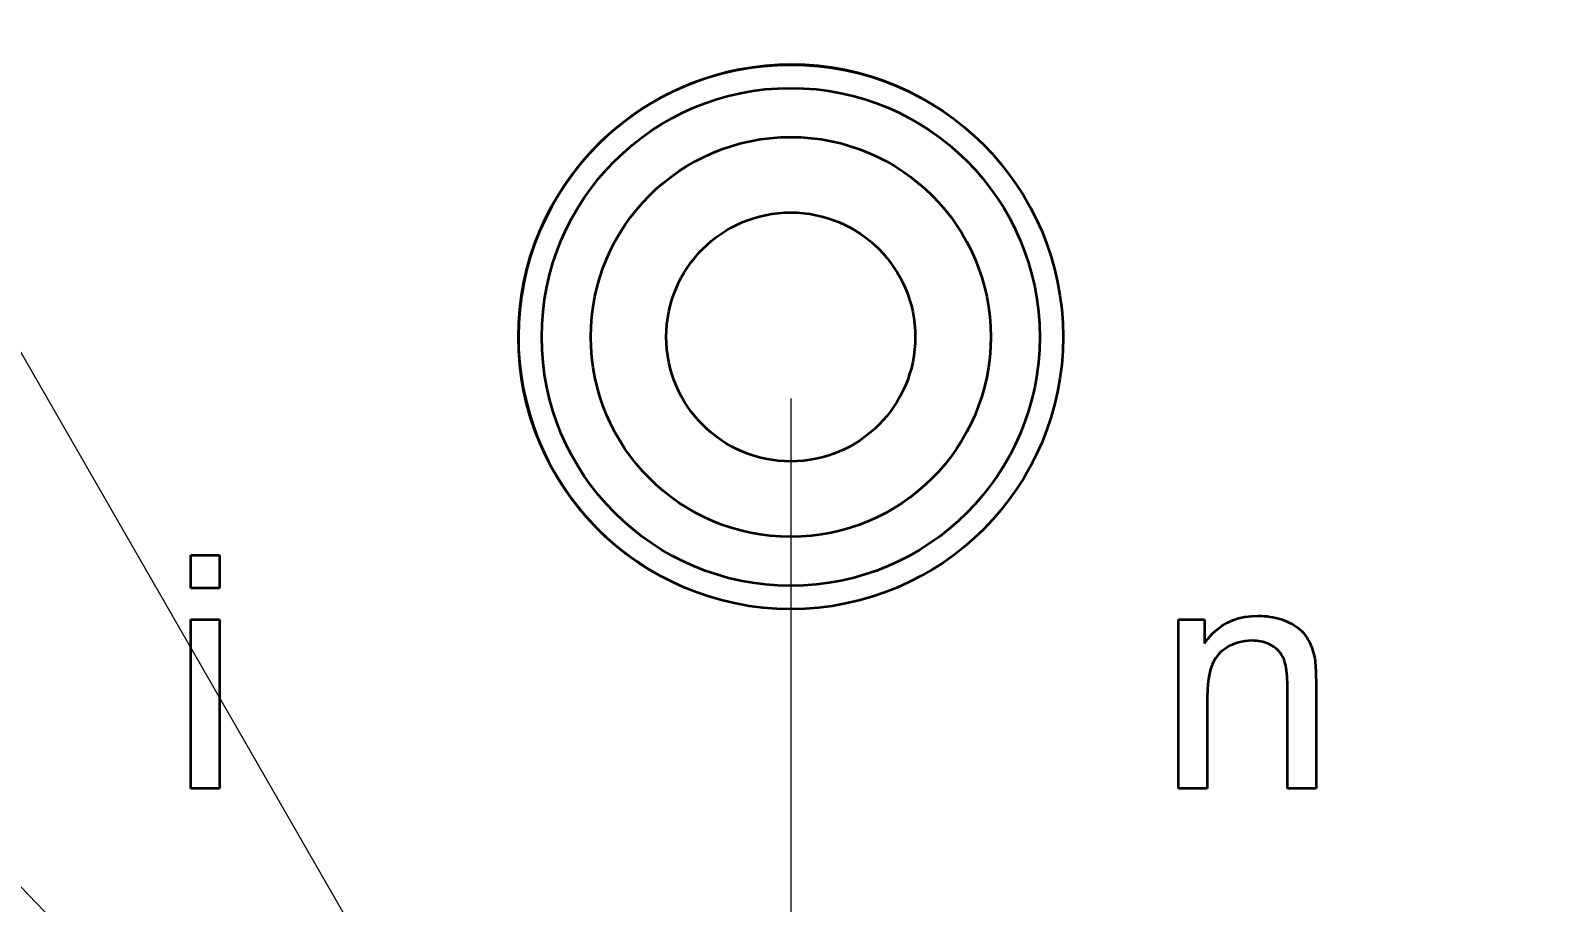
# Model space of a CAD drawing. Extents: x 23 to 417, y 3 to 294.
# Drawn here: x 382.684 to 387.589, y 214.514 to 217.316 of the extents above; entities that cross this region are included whole.
import ezdxf
from ezdxf.enums import TextEntityAlignment as Align

# ---------------------------------------------------------------- set-up
doc = ezdxf.new("R2010")
doc.units = 0
doc.linetypes.add('DASHDOT', pattern=[18.5, 12, -3, 0.5, -3])
doc.layers.get('0').update_dxf_attribs({"lineweight": 13})
doc.styles.get("Standard").update_dxf_attribs({"font": 'isocp.shx'})
doc.dimstyles.get("Standard").update_dxf_attribs({"dimtxt": 2.5, "dimasz": 2.5, "dimexe": 1.25, "dimexo": 0.625, "dimtad": 1, "dimtxsty": 'Standard', "dimcen": 2.5, "dimadec": 0, "dimazin": 0, "dimtfac": 1, "dimtmove": 0, "dimatfit": 0, "dimfxl": 0, "dimarcsym": 0})

# ---------------------------------------------------------------- blocks, each defined once
blk = doc.blocks.new('*D215')
at = {"color": 7, "lineweight": 13}
blk.add_line((369.2633, 239.5531), (395.349, 194.2124), dxfattribs=at)
for points in [[(376.3151, 228.3342), (374.903, 229.7505), (375.4177, 227.8179)], [(393.937, 195.6288), (395.349, 194.2124), (394.8343, 196.145)]]:
    blk.add_lwpolyline(points, dxfattribs=at)
for s, width, p, p2 in [('%%c', 1.333334, (370.1301, 240.0518), (371.3768, 237.8848)), ('82', 1.338786, (371.8755, 237.0181), (374.0621, 233.2175))]:
    blk.add_text(s, height=2.5, rotation=299.9129, dxfattribs=dict(at, width=width)).set_placement(p, p2, align=Align.FIT)
blk = doc.blocks.new('*D216')
at = {"color": 7, "lineweight": 13}
blk.add_line((363.2339, 234.8367), (397.923, 198.6215), dxfattribs=at)
for points in [[(374.0392, 224.3044), (372.3291, 225.3414), (373.2916, 223.5883)], [(396.2128, 199.6586), (397.923, 198.6215), (396.9605, 200.3747)]]:
    blk.add_lwpolyline(points, dxfattribs=at)
for s, width, p, p2 in [('%%c', 1.333334, (363.9561, 235.5285), (365.6854, 233.7231)), ('74', 1.299177, (366.3771, 233.0009), (369.4101, 229.8344))]:
    blk.add_text(s, height=2.5, rotation=313.7669, dxfattribs=dict(at, width=width)).set_placement(p, p2, align=Align.FIT)
blk = doc.blocks.new('BLOCK4528')
at = {"color": 7, "linetype": 'DASHDOT', "lineweight": 13}
blk.add_line((0, 63.8036), (0, -63.8036), dxfattribs=at)
blk = doc.blocks.new('BLOCK4529')
at = {"color": 7, "lineweight": 35, "ltscale": 0.005295}
for p, q in [((-3.8545, 7.0844), (-3.8545, 7.2962)), ((-3.6704, 7.2962), (-3.6704, 7.0844))]:
    blk.add_line(p, q, dxfattribs=at)
at = {"color": 7, "lineweight": 35, "ltscale": 0.004604}
for p, q in [((-3.8545, 7.2962), (-3.6704, 7.2962)), ((-3.6704, 7.0844), (-3.8545, 7.0844)), ((-3.8545, 6.8828), (-3.6704, 6.8828)), ((-3.6704, 5.7962), (-3.8545, 5.7962)), ((2.6764, 5.7962), (2.4922, 5.7962)), ((3.3752, 5.7962), (3.1911, 5.7962))]:
    blk.add_line(p, q, dxfattribs=at)
at = {"color": 7, "lineweight": 35, "ltscale": 0.027166}
for p, q in [((-3.8545, 5.7962), (-3.8545, 6.8828)), ((-3.6704, 6.8828), (-3.6704, 5.7962)), ((2.4922, 5.7962), (2.4922, 6.8828))]:
    blk.add_line(p, q, dxfattribs=at)
at = {"color": 7, "lineweight": 35, "ltscale": 0.004144}
blk.add_line((2.4922, 6.8828), (2.658, 6.8828), dxfattribs=at)
at = {"color": 7, "lineweight": 35, "ltscale": 0.003862}
blk.add_line((2.658, 6.8828), (2.658, 6.7283), dxfattribs=at)
at = {"color": 7, "lineweight": 35, "ltscale": 0.000977943}
blk.add_line((2.8043, 6.8626), (2.8399, 6.8787), dxfattribs=at)
at = {"color": 7, "lineweight": 35, "ltscale": 0.000995193}
blk.add_line((2.8399, 6.8787), (2.8777, 6.8913), dxfattribs=at)
at = {"color": 7, "lineweight": 35, "ltscale": 0.001022}
blk.add_line((2.8777, 6.8913), (2.9176, 6.9002), dxfattribs=at)
at = {"color": 7, "lineweight": 35, "ltscale": 0.001059}
blk.add_line((2.9176, 6.9002), (2.9597, 6.9056), dxfattribs=at)
at = {"color": 7, "lineweight": 35, "ltscale": 0.001105}
blk.add_line((2.9597, 6.9056), (3.0038, 6.9074), dxfattribs=at)
at = {"color": 7, "lineweight": 35, "ltscale": 0.000487204}
blk.add_line((3.0038, 6.9074), (3.0233, 6.907), dxfattribs=at)
at = {"color": 7, "lineweight": 35, "ltscale": 0.000479893}
blk.add_line((3.0233, 6.907), (3.0425, 6.906), dxfattribs=at)
at = {"color": 7, "lineweight": 35, "ltscale": 0.000473139}
blk.add_line((3.0425, 6.906), (3.0613, 6.9042), dxfattribs=at)
at = {"color": 7, "lineweight": 35, "ltscale": 0.000467599}
blk.add_line((3.0613, 6.9042), (3.0799, 6.9017), dxfattribs=at)
at = {"color": 7, "lineweight": 35, "ltscale": 0.000462404}
blk.add_line((3.0799, 6.9017), (3.0981, 6.8986), dxfattribs=at)
at = {"color": 7, "lineweight": 35, "ltscale": 0.000457817}
blk.add_line((3.0981, 6.8986), (3.116, 6.8947), dxfattribs=at)
at = {"color": 7, "lineweight": 35, "ltscale": 0.000454567}
blk.add_line((3.116, 6.8947), (3.1336, 6.8901), dxfattribs=at)
at = {"color": 7, "lineweight": 35, "ltscale": 0.000451301}
blk.add_line((3.1336, 6.8901), (3.1508, 6.8848), dxfattribs=at)
at = {"color": 7, "lineweight": 35, "ltscale": 0.000449561}
blk.add_line((3.1508, 6.8848), (3.1678, 6.8788), dxfattribs=at)
at = {"color": 7, "lineweight": 35, "ltscale": 0.000448401}
blk.add_line((3.1678, 6.8788), (3.1844, 6.8721), dxfattribs=at)
at = {"color": 7, "lineweight": 35, "ltscale": 0.000440622}
blk.add_line((3.1844, 6.8721), (3.2005, 6.8648), dxfattribs=at)
at = {"color": 7, "lineweight": 35, "ltscale": 0.001019}
blk.add_line((2.683, 6.7624), (2.7101, 6.7928), dxfattribs=at)
at = {"color": 7, "lineweight": 35, "ltscale": 0.000993257}
blk.add_line((2.7101, 6.7928), (2.7394, 6.8197), dxfattribs=at)
at = {"color": 7, "lineweight": 35, "ltscale": 0.000976825}
blk.add_line((2.7394, 6.8197), (2.7708, 6.8429), dxfattribs=at)
at = {"color": 7, "lineweight": 35, "ltscale": 0.00097206}
blk.add_line((2.7708, 6.8429), (2.8043, 6.8626), dxfattribs=at)
at = {"color": 7, "lineweight": 35, "ltscale": 0.000426839}
blk.add_line((3.2005, 6.8648), (3.2157, 6.8571), dxfattribs=at)
at = {"color": 7, "lineweight": 35, "ltscale": 0.000413928}
blk.add_line((3.2157, 6.8571), (3.2301, 6.8489), dxfattribs=at)
at = {"color": 7, "lineweight": 35, "ltscale": 0.000401732}
blk.add_line((3.2301, 6.8489), (3.2437, 6.8403), dxfattribs=at)
at = {"color": 7, "lineweight": 35, "ltscale": 0.000390686}
blk.add_line((3.2437, 6.8403), (3.2564, 6.8313), dxfattribs=at)
at = {"color": 7, "lineweight": 35, "ltscale": 0.000380617}
blk.add_line((3.2564, 6.8313), (3.2683, 6.8218), dxfattribs=at)
at = {"color": 7, "lineweight": 35, "ltscale": 0.000371726}
blk.add_line((3.2683, 6.8218), (3.2794, 6.8119), dxfattribs=at)
at = {"color": 7, "lineweight": 35, "ltscale": 0.000364694}
blk.add_line((3.2794, 6.8119), (3.2897, 6.8015), dxfattribs=at)
at = {"color": 7, "lineweight": 35, "ltscale": 0.000358495}
blk.add_line((3.2897, 6.8015), (3.2991, 6.7907), dxfattribs=at)
at = {"color": 7, "lineweight": 35, "ltscale": 0.000353501}
blk.add_line((3.2991, 6.7907), (3.3077, 6.7795), dxfattribs=at)
at = {"color": 7, "lineweight": 35, "ltscale": 0.000352852}
blk.add_line((3.3077, 6.7795), (3.3156, 6.7678), dxfattribs=at)
at = {"color": 7, "lineweight": 35, "ltscale": 0.001056}
blk.add_line((2.658, 6.7283), (2.683, 6.7624), dxfattribs=at)
at = {"color": 7, "lineweight": 35, "ltscale": 0.000574808}
blk.add_line((2.7618, 6.6731), (2.7456, 6.6568), dxfattribs=at)
at = {"color": 7, "lineweight": 35, "ltscale": 0.000561523}
blk.add_line((2.7792, 6.6873), (2.7618, 6.6731), dxfattribs=at)
at = {"color": 7, "lineweight": 35, "ltscale": 0.000551703}
blk.add_line((2.7973, 6.7), (2.7792, 6.6873), dxfattribs=at)
at = {"color": 7, "lineweight": 35, "ltscale": 0.000544765}
blk.add_line((2.816, 6.7112), (2.7973, 6.7), dxfattribs=at)
at = {"color": 7, "lineweight": 35, "ltscale": 0.000541308}
blk.add_line((2.8353, 6.7209), (2.816, 6.7112), dxfattribs=at)
at = {"color": 7, "lineweight": 35, "ltscale": 0.000540224}
blk.add_line((2.8553, 6.7291), (2.8353, 6.7209), dxfattribs=at)
at = {"color": 7, "lineweight": 35, "ltscale": 0.000542492}
blk.add_line((2.876, 6.7358), (2.8553, 6.7291), dxfattribs=at)
at = {"color": 7, "lineweight": 35, "ltscale": 0.000547912}
blk.add_line((2.8972, 6.741), (2.876, 6.7358), dxfattribs=at)
at = {"color": 7, "lineweight": 35, "ltscale": 0.000555714}
blk.add_line((2.9192, 6.7448), (2.8972, 6.741), dxfattribs=at)
at = {"color": 7, "lineweight": 35, "ltscale": 0.00056698}
blk.add_line((2.9417, 6.747), (2.9192, 6.7448), dxfattribs=at)
at = {"color": 7, "lineweight": 35, "ltscale": 0.000580501}
blk.add_line((2.9649, 6.7478), (2.9417, 6.747), dxfattribs=at)
at = {"color": 7, "lineweight": 35, "ltscale": 0.000364022}
blk.add_line((2.9795, 6.7474), (2.9649, 6.7478), dxfattribs=at)
at = {"color": 7, "lineweight": 35, "ltscale": 0.000354866}
blk.add_line((2.9937, 6.7464), (2.9795, 6.7474), dxfattribs=at)
at = {"color": 7, "lineweight": 35, "ltscale": 0.00034735}
blk.add_line((3.0074, 6.7448), (2.9937, 6.7464), dxfattribs=at)
at = {"color": 7, "lineweight": 35, "ltscale": 0.000339994}
blk.add_line((3.0208, 6.7424), (3.0074, 6.7448), dxfattribs=at)
at = {"color": 7, "lineweight": 35, "ltscale": 0.000334246}
blk.add_line((3.0339, 6.7395), (3.0208, 6.7424), dxfattribs=at)
at = {"color": 7, "lineweight": 35, "ltscale": 0.000329211}
blk.add_line((3.0465, 6.7358), (3.0339, 6.7395), dxfattribs=at)
at = {"color": 7, "lineweight": 35, "ltscale": 0.000325497}
blk.add_line((3.0588, 6.7315), (3.0465, 6.7358), dxfattribs=at)
at = {"color": 7, "lineweight": 35, "ltscale": 0.000322297}
blk.add_line((3.0707, 6.7265), (3.0588, 6.7315), dxfattribs=at)
at = {"color": 7, "lineweight": 35, "ltscale": 0.000320729}
blk.add_line((3.0822, 6.7208), (3.0707, 6.7265), dxfattribs=at)
at = {"color": 7, "lineweight": 35, "ltscale": 0.000320138}
blk.add_line((3.0934, 6.7145), (3.0822, 6.7208), dxfattribs=at)
at = {"color": 7, "lineweight": 35, "ltscale": 0.000316359}
blk.add_line((3.104, 6.7076), (3.0934, 6.7145), dxfattribs=at)
at = {"color": 7, "lineweight": 35, "ltscale": 0.000308867}
blk.add_line((3.1139, 6.7003), (3.104, 6.7076), dxfattribs=at)
at = {"color": 7, "lineweight": 35, "ltscale": 0.000302738}
blk.add_line((3.1232, 6.6925), (3.1139, 6.7003), dxfattribs=at)
at = {"color": 7, "lineweight": 35, "ltscale": 0.000297863}
blk.add_line((3.1318, 6.6843), (3.1232, 6.6925), dxfattribs=at)
at = {"color": 7, "lineweight": 35, "ltscale": 0.000294277}
blk.add_line((3.1398, 6.6756), (3.1318, 6.6843), dxfattribs=at)
at = {"color": 7, "lineweight": 35, "ltscale": 0.000292093}
blk.add_line((3.1471, 6.6665), (3.1398, 6.6756), dxfattribs=at)
at = {"color": 7, "lineweight": 35, "ltscale": 0.000355716}
blk.add_line((3.3156, 6.7678), (3.3231, 6.7557), dxfattribs=at)
at = {"color": 7, "lineweight": 35, "ltscale": 0.000358264}
blk.add_line((3.3231, 6.7557), (3.3301, 6.7432), dxfattribs=at)
at = {"color": 7, "lineweight": 35, "ltscale": 0.000362177}
blk.add_line((3.3301, 6.7432), (3.3365, 6.7302), dxfattribs=at)
at = {"color": 7, "lineweight": 35, "ltscale": 0.000366455}
blk.add_line((3.3365, 6.7302), (3.3425, 6.7168), dxfattribs=at)
at = {"color": 7, "lineweight": 35, "ltscale": 0.000371745}
blk.add_line((3.3425, 6.7168), (3.348, 6.703), dxfattribs=at)
at = {"color": 7, "lineweight": 35, "ltscale": 0.000377632}
blk.add_line((3.348, 6.703), (3.353, 6.6887), dxfattribs=at)
at = {"color": 7, "lineweight": 35, "ltscale": 0.000384198}
blk.add_line((3.353, 6.6887), (3.3575, 6.6741), dxfattribs=at)
at = {"color": 7, "lineweight": 35, "ltscale": 0.000390749}
blk.add_line((3.3575, 6.6741), (3.3615, 6.6589), dxfattribs=at)
at = {"color": 7, "lineweight": 35, "ltscale": 0.000714564}
blk.add_line((2.7072, 6.5919), (2.6978, 6.5649), dxfattribs=at)
at = {"color": 7, "lineweight": 35, "ltscale": 0.000668496}
blk.add_line((2.7183, 6.6162), (2.7072, 6.5919), dxfattribs=at)
at = {"color": 7, "lineweight": 35, "ltscale": 0.000629029}
blk.add_line((2.7311, 6.6378), (2.7183, 6.6162), dxfattribs=at)
at = {"color": 7, "lineweight": 35, "ltscale": 0.000596958}
blk.add_line((2.7456, 6.6568), (2.7311, 6.6378), dxfattribs=at)
at = {"color": 7, "lineweight": 35, "ltscale": 0.000291108}
blk.add_line((3.1537, 6.6569), (3.1471, 6.6665), dxfattribs=at)
at = {"color": 7, "lineweight": 35, "ltscale": 0.000291456}
blk.add_line((3.1597, 6.6469), (3.1537, 6.6569), dxfattribs=at)
at = {"color": 7, "lineweight": 35, "ltscale": 0.000293609}
blk.add_line((3.1649, 6.6364), (3.1597, 6.6469), dxfattribs=at)
at = {"color": 7, "lineweight": 35, "ltscale": 0.000296741}
blk.add_line((3.1696, 6.6255), (3.1649, 6.6364), dxfattribs=at)
at = {"color": 7, "lineweight": 35, "ltscale": 0.00031015}
blk.add_line((3.1737, 6.6138), (3.1696, 6.6255), dxfattribs=at)
at = {"color": 7, "lineweight": 35, "ltscale": 0.000334353}
blk.add_line((3.1773, 6.6009), (3.1737, 6.6138), dxfattribs=at)
at = {"color": 7, "lineweight": 35, "ltscale": 0.000358968}
blk.add_line((3.1805, 6.5869), (3.1773, 6.6009), dxfattribs=at)
at = {"color": 7, "lineweight": 35, "ltscale": 0.000384415}
blk.add_line((3.1833, 6.5718), (3.1805, 6.5869), dxfattribs=at)
at = {"color": 7, "lineweight": 35, "ltscale": 0.000398506}
blk.add_line((3.3615, 6.6589), (3.365, 6.6434), dxfattribs=at)
at = {"color": 7, "lineweight": 35, "ltscale": 0.00027935}
blk.add_line((3.365, 6.6434), (3.367, 6.6324), dxfattribs=at)
at = {"color": 7, "lineweight": 35, "ltscale": 0.000316178}
blk.add_line((3.367, 6.6324), (3.3687, 6.6199), dxfattribs=at)
at = {"color": 7, "lineweight": 35, "ltscale": 0.000353788}
blk.add_line((3.3687, 6.6199), (3.3702, 6.6058), dxfattribs=at)
at = {"color": 7, "lineweight": 35, "ltscale": 0.000391635}
blk.add_line((3.3702, 6.6058), (3.3716, 6.5902), dxfattribs=at)
at = {"color": 7, "lineweight": 35, "ltscale": 0.000429329}
blk.add_line((3.3716, 6.5902), (3.3727, 6.5731), dxfattribs=at)
at = {"color": 7, "lineweight": 35, "ltscale": 0.000882337}
blk.add_line((2.6841, 6.5028), (2.6798, 6.4678), dxfattribs=at)
at = {"color": 7, "lineweight": 35, "ltscale": 0.000822737}
blk.add_line((2.6901, 6.5352), (2.6841, 6.5028), dxfattribs=at)
at = {"color": 7, "lineweight": 35, "ltscale": 0.000766816}
blk.add_line((2.6978, 6.5649), (2.6901, 6.5352), dxfattribs=at)
at = {"color": 7, "lineweight": 35, "ltscale": 0.000410929}
blk.add_line((3.1857, 6.5555), (3.1833, 6.5718), dxfattribs=at)
at = {"color": 7, "lineweight": 35, "ltscale": 0.000437522}
blk.add_line((3.1876, 6.5381), (3.1857, 6.5555), dxfattribs=at)
at = {"color": 7, "lineweight": 35, "ltscale": 0.000465037}
blk.add_line((3.1891, 6.5196), (3.1876, 6.5381), dxfattribs=at)
at = {"color": 7, "lineweight": 35, "ltscale": 0.000492424}
blk.add_line((3.1902, 6.4999), (3.1891, 6.5196), dxfattribs=at)
at = {"color": 7, "lineweight": 35, "ltscale": 0.000520583}
blk.add_line((3.1909, 6.4791), (3.1902, 6.4999), dxfattribs=at)
at = {"color": 7, "lineweight": 35, "ltscale": 0.000548576}
blk.add_line((3.1911, 6.4572), (3.1909, 6.4791), dxfattribs=at)
at = {"color": 7, "lineweight": 35, "ltscale": 0.000467503}
blk.add_line((3.3727, 6.5731), (3.3736, 6.5544), dxfattribs=at)
at = {"color": 7, "lineweight": 35, "ltscale": 0.000505355}
blk.add_line((3.3736, 6.5544), (3.3743, 6.5342), dxfattribs=at)
at = {"color": 7, "lineweight": 35, "ltscale": 0.000543755}
blk.add_line((3.3743, 6.5342), (3.3748, 6.5124), dxfattribs=at)
at = {"color": 7, "lineweight": 35, "ltscale": 0.0005818}
blk.add_line((3.3748, 6.5124), (3.3751, 6.4892), dxfattribs=at)
at = {"color": 7, "lineweight": 35, "ltscale": 0.000620281}
blk.add_line((3.3751, 6.4892), (3.3752, 6.4644), dxfattribs=at)
at = {"color": 7, "lineweight": 35, "ltscale": 0.00101}
blk.add_line((2.6773, 6.4301), (2.6764, 6.3896), dxfattribs=at)
at = {"color": 7, "lineweight": 35, "ltscale": 0.014836}
blk.add_line((2.6764, 6.3896), (2.6764, 5.7962), dxfattribs=at)
at = {"color": 7, "lineweight": 35, "ltscale": 0.00094555}
blk.add_line((2.6798, 6.4678), (2.6773, 6.4301), dxfattribs=at)
at = {"color": 7, "lineweight": 35, "ltscale": 0.016524}
blk.add_line((3.1911, 5.7962), (3.1911, 6.4572), dxfattribs=at)
at = {"color": 7, "lineweight": 35, "ltscale": 0.016704}
blk.add_line((3.3752, 6.4644), (3.3752, 5.7962), dxfattribs=at)
at = {"color": 7, "lineweight": 13}
for radius in [32.7887, 31.9226, 30.25]:
    blk.add_circle((0, 0), radius, dxfattribs=at)
at = {"color": 7, "lineweight": 35}
for centre, radius in [((0, 0), 29.75), ((0, 0), 27.6), ((0, 0), 25.6), ((0, 0), 25.2), ((0, 0), 23.65), ((0, 8.7), 1.75), ((0, 8.7), 1.6), ((0, 8.7), 1.285), ((0, 8.7), 0.8)]:
    blk.add_circle(centre, radius, dxfattribs=at)
for centre, radius, start, end in [((0, 0), 27.6, 0, 180), ((0, 0), 25.1, 92.2833, 447.7167), ((0, 0), 24.05, 92.38305, 447.61695), ((0, 0), 23.4, 92.20423, 270), ((0, 0), 23.4, 270, 447.79577), ((0, 0), 22.625, 92.27977, 447.72023), ((0, 8.7), 1.75, 61.35211, 241.35211)]:
    blk.add_arc(centre, radius, start, end, dxfattribs=at)

msp = doc.modelspace()

# ---------------------------------------------------------------- linework, layer by layer
at = {"color": 7, "linetype": 'DASHDOT', "lineweight": 13}
for radius in [20.5, 18.5]:
    msp.add_circle((385.126, 211.9815), radius, dxfattribs=at)

# ---------------------------------------------------------------- block references
at = {"lineweight": 0, "xscale": 0.5, "yscale": 0.5, "zscale": 0.5}
for name in ['BLOCK4528', 'BLOCK4529']:
    msp.add_blockref(name, (385.126, 211.9815), dxfattribs=at)

# ---------------------------------------------------------------- dimensions: what is measured, and where the dimension line sits
at = {"color": 0, "lineweight": 0}
for p1, p2, picture, middle in [((395.349, 194.2124), (374.903, 229.7505), '*D215', (371.2293, 236.1359)), ((397.923, 198.6215), (372.3291, 225.3414), '*D216', (365.9609, 231.9897))]:
    dim = msp.add_diameter_dim_2p(p1=p1, p2=p2, dimstyle='Standard', override={"dimlfac": 2}, dxfattribs=at)
    dim.commit()
    dim.dimension.update_dxf_attribs({"geometry": picture, "text_midpoint": middle, "dimtype": 163})

doc.saveas('drawing.dxf')
